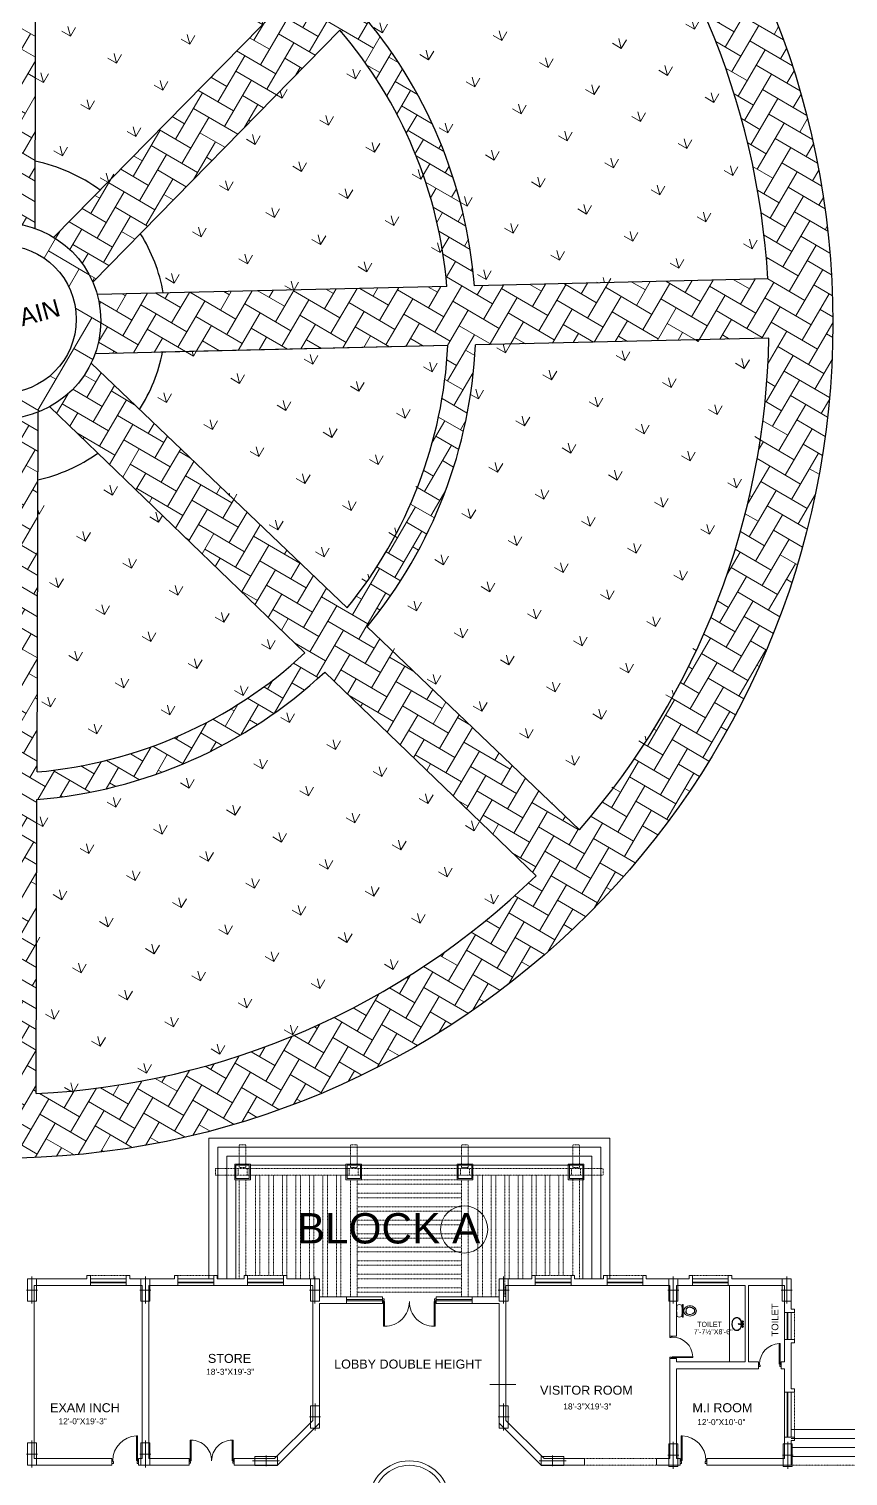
# Model space of a CAD drawing. Header units: inches. Extents: x -110725 to 51121, y 8404 to 44825.
# Drawn here: x -38086 to -36992, y 21819 to 23751 of the extents above; entities that cross this region are included whole.
import ezdxf

# ---------------------------------------------------------------- set-up
doc = ezdxf.new("R2010")
doc.units = ezdxf.units.IN
doc.header["$LTSCALE"] = 0.1
doc.header["$MEASUREMENT"] = 0
doc.linetypes.add('DASHED2', pattern=[0.375, 0.25, -0.125])
doc.linetypes.add('HIDDEN', pattern=[0.375, 0.25, -0.125])
doc.layers.get('0').update_dxf_attribs({"color": 1, "lineweight": 0})
for name, color, linetype, lineweight in [('CAR', 4, 'Continuous', 0), ('Col.', 4, 'Continuous', 0), ('dim', 252, 'Continuous', 0), ('DOOR', 32, 'Continuous', 0), ('HATCH', 5, 'Continuous', 5), ('PLASTER', 7, 'Continuous', 0), ('PLUMBING', 8, 'Continuous', 0), ('stair', 5, 'Continuous', 0), ('TEXT', 3, 'Continuous', 0), ('WALL', 7, 'Continuous', 0), ('WIN', 160, 'Continuous', 0), ('wood pergola', 22, 'DASHED2', 0)]:
    doc.layers.add(name, color=color, linetype=linetype, lineweight=lineweight)
doc.layers.add('TUFF TIL', color=6, linetype='Continuous')
doc.styles.add('as', font='arial.ttf')
doc.styles.add('ATTR', font='romans.shx', dxfattribs={"width": 0.8, "height": 1.2})
doc.styles.get("Standard").update_dxf_attribs({"font": 'arial.ttf'})
pattern_1 = [(104.691365, (-312266.656, -301062.324), (-61.710514, 36.07319), [13.402595, -87.686105]), (59.691365, (-312266.656, -301062.324), (-61.710514, 36.07319), [13.402595, -58.07791]), (149.691365, (-312266.656, -301062.324), (-36.07319, -61.710514), [13.402595, -58.07791])]

# ---------------------------------------------------------------- blocks, each defined once
blk = doc.blocks.new('DD3')
for p, q in [((-70.5, 34.9), (-70.5, 1.9)), ((-70.5, 34.9), (-69, 34.9)), ((-69, 1.9), (-69, 34.9)), ((-1.5, 34.9), (-3, 34.9)), ((-3, 1.9), (-3, 34.9)), ((-1.5, 34.9), (-1.5, 1.9)), ((-72, 1.9), (-72, -1.9)), ((-70.5, 1.9), (-72, 1.9)), ((-69, 1.9), (-70.5, 1.9)), ((-70.5, 0.4), (-70.5, 1.9)), ((-69.8, 0.4), (-70.5, 0.4)), ((-69.8, -1.9), (-69.8, 0.4)), ((-1.5, 1.9), (-3, 1.9)), ((-1.5, 0.4), (-2.2, 0.4)), ((-2.2, 0.4), (-2.2, -1.9)), ((-1.5, 1.9), (-1.5, 0.4)), ((0, 1.9), (-1.5, 1.9)), ((0, -1.9), (0, 1.9)), ((-72, -1.9), (-69.8, -1.9)), ((-2.2, -1.9), (0, -1.9))]:
    blk.add_line(p, q)
for centre, start, end in [((-69, 1.9), 359.9824, 90), ((-3, 1.9), 90, 180.0176)]:
    blk.add_arc(centre, 33, start, end)
blk = doc.blocks.new('D-6-dub')
blk.add_blockref('DD3', (0, 0))
blk = doc.blocks.new('D-1')
for points in [[(1.5, 34.9), (1.5, 1.9), (3, 1.9), (3, 34.9)], [(2.2, 0.4), (2.2, -1.9), (0, -1.9), (0, 1.9), (1.5, 1.9), (1.5, 0.4)], [(33.7, 0.4), (34.5, 0.4), (34.5, 1.9), (36, 1.9), (36, -1.9), (33.7, -1.9)]]:
    blk.add_lwpolyline(points, close=True)
blk.add_arc((1.5, 1.9), 33, 0, 87.3947)
blk = doc.blocks.new('WC')
at = {"color": 7}
blk.add_line((-8.3, 8), (-8.3, 8.8), dxfattribs=at)
for p, q in [((-8.3, 8.7), (8.3, 8.7)), ((8.3, 8), (-8.3, 7.9)), ((8.3, 8), (8.3, 8.7))]:
    blk.add_line(p, q)
blk.add_lwpolyline([(-0.1, 9.5, 0.117624), (2.4, 10.1, 0.104467), (4.7, 12, 0.090021), (6.2, 14.6, 0.081928), (6.7, 17.9, 0.081928), (6.2, 21.2, 0.090021), (4.7, 23.8, 0.104467), (2.4, 25.7, 0.117624), (-0.1, 26.3, 0.117624), (-2.7, 25.7, 0.104467), (-5, 23.8, 0.090021), (-6.4, 21.2, 0.081928), (-7, 17.9, 0.081928), (-6.4, 14.6, 0.090021), (-5, 12, 0.104467), (-2.7, 10.1, 0.117624)], format="xyb", close=True)
for points in [[(-5, 18.6, -0.16652), (-2.2, 23.5), (-2.2, 23.5, -0.177224), (0, 24.3)], [(-4.7, 18.5, -0.166722), (-2.1, 23.3, -0.177633), (0, 24, -0.211372)], [(5, 18.6, 0.16652), (2.2, 23.5), (2.2, 23.5, 0.177224), (0, 24.3)], [(4.7, 18.5, 0.166722), (2.1, 23.3, 0.177633), (0, 24, 0.211372)], [(-7.5, 0.7, -0.25), (-7.5, 6.7, -0.25)], [(-7.5, 6.7, -0.049862), (0, 7.5, -0.049862)], [(0, 0, -0.049876), (-7.5, 0.7, -0.049876)], [(-2.4, 12.5, -0.319055), (-4.9, 18.5, -0.319055)], [(-2.4, 12.7, -0.318165), (-4.7, 18.5, -0.318165)], [(7.5, 6.7, 0.049862), (0, 7.5, 0.049862)], [(0, 0, 0.049876), (7.5, 0.7, 0.049876)], [(2.4, 12.5, 0.319055), (4.9, 18.5, 0.319055)], [(2.4, 12.7, 0.318165), (4.7, 18.5, 0.318165)], [(7.5, 0.7, 0.25), (7.5, 6.7, 0.25)]]:
    blk.add_lwpolyline(points, format="xyb")
for points in [[(-2.4, 12.8), (2.4, 12.7)], [(2.4, 12.5), (-2.4, 12.5)]]:
    blk.add_lwpolyline(points)
blk = doc.blocks.new('fdg')
for p, q in [((-3.7, 1.5), (-4, 1.5)), ((-3.7, 1.2), (-4, 1.2)), ((-3.4, 1.8), (-3.4, 2)), ((-3.4, 0.9), (-3.4, 0.7)), ((-3.2, 1.8), (-3.2, 2)), ((-3.2, 0.9), (-3.2, 0.7)), ((-2.9, 1.5), (-2.6, 1.5)), ((-2.8, 1.2), (-2.6, 1.2)), ((-0.5, 5.4), (-0.5, 2.1)), ((0.5, 2.1), (0.5, 5.4)), ((2.8, 1.5), (2.6, 1.5)), ((2.9, 1.2), (2.6, 1.2)), ((3.2, 1.8), (3.2, 2)), ((3.2, 0.9), (3.2, 0.7)), ((3.4, 1.8), (3.4, 2)), ((3.4, 0.9), (3.4, 0.7)), ((3.7, 1.5), (4, 1.5)), ((3.7, 1.2), (4, 1.2))]:
    blk.add_line(p, q)
for centre, radius in [((-3.3, 1.4), 1.25), ((-4.2, 1.4), 0.253), ((-3.3, 1.4), 0.453), ((-3.3, 2.3), 0.253), ((-3.3, 0.5), 0.253), ((-2.4, 1.4), 0.253), ((0, 6.9), 0.544), ((0, 1.4), 0.453), ((3.3, 1.4), 1.25), ((2.4, 1.4), 0.253), ((3.3, 1.4), 0.453), ((3.3, 2.3), 0.253), ((3.3, 0.5), 0.253), ((4.2, 1.4), 0.253)]:
    blk.add_circle(centre, radius)
for centre, radius, start, end in [((-3.3, 1.4), 0.906, 105.2407, 164.2093), ((-3.3, 1.4), 0.906, 196.2342, 253.9047), ((-3.3, 1.4), 0.906, 16.4413, 74.0789), ((-3.3, 1.4), 0.906, 286.12, 344.0884), ((0, 1.4), 1.36, 109.6514, 70.3603), ((0, 1.4), 0.906, 120.3431, 59.7554), ((0, 5.4), 0.453, 0, 180), ((3.3, 1.4), 0.906, 106.12, 164.0884), ((3.3, 1.4), 0.906, 196.4412, 254.0789), ((3.3, 1.4), 0.906, 16.2342, 73.9047), ((3.3, 1.4), 0.906, 285.2407, 344.2093)]:
    blk.add_arc(centre, radius, start, end)
blk.add_ellipse((0, 9.4), major_axis=(-8.55, 0), ratio=0.719829, start_param=-4.659338, end_param=1.517745)
blk.add_open_spline([(0.5, 2.7), (1, 2.8), (1.5, 2.8), (3.3, 3.1), (4.5, 3.5), (6.6, 4.7), (7.4, 5.5), (8.5, 7), (8.8, 7.8), (9.1, 9.3), (9.1, 10.1), (8.6, 11.6), (8.2, 12.3), (7.1, 13.6), (6.4, 14.2), (4.7, 15.1), (3.8, 15.5), (1.9, 15.9), (0.9, 16.1), (-1.2, 16), (-2.2, 15.9), (-4.1, 15.4), (-5, 15), (-6.6, 14), (-7.2, 13.5), (-8.3, 12.1), (-8.7, 11.4), (-9.1, 9.9), (-9.1, 9.1), (-8.8, 7.5), (-8.4, 6.8), (-7.4, 5.5), (-6.7, 4.9), (-5.2, 3.9), (-4.3, 3.5), (-2.4, 2.9), (-1.4, 2.8), (-0.5, 2.7)], degree=3, knots=[-4.661485, -4.661485, -4.661485, -4.661485, -4.481024, -4.481024, -4.045821, -4.045821, -3.610618, -3.610618, -3.267968, -3.267968, -2.925319, -2.925319, -2.582669, -2.582669, -2.240019, -2.240019, -1.89737, -1.89737, -1.55472, -1.55472, -1.21207, -1.21207, -0.869421, -0.869421, -0.526771, -0.526771, -0.184121, -0.184121, 0.158528, 0.158528, 0.501178, 0.501178, 0.843828, 0.843828, 1.186477, 1.186477, 1.519892, 1.519892, 1.519892, 1.519892])
at = {"style": 'ATTR', "width": 0.8, "flags": 9}
blk.add_attdef('ESTCODE', (0, 1.4), '', height=0.0000181, rotation=180, dxfattribs=at)
blk = doc.blocks.new('44')
at = {"layer": 'Col.', "linetype": 'Continuous'}
blk.add_lwpolyline([(-24729.4, 37327.3), (-24729.4, 37339.3), (-24759.4, 37339.3), (-24759.4, 37327.3)], close=True, dxfattribs=at)
at = {"layer": 'dim', "linetype": 'Continuous'}
for p, q in [((-24744.4, 37340.5), (-24744.4, 37326.1)), ((-24762.4, 37333.3), (-24726.4, 37333.3))]:
    blk.add_line(p, q, dxfattribs=at)

msp = doc.modelspace()

# ---------------------------------------------------------------- hatches: boundary and pattern name
at = {"layer": 'HATCH', "linetype": 'Continuous'}
h = msp.add_hatch(dxfattribs=at)
h.set_pattern_fill('AR-HBONE', color=8, scale=5.956709, angle=14.69136504, style=0)
h.set_pattern_definition([(59.691365, (-312266.656, -301062.324), (-8.5457747, 32.594568), [71.480505, -23.826835]), (149.691365, (-312254.631, -301041.753), (-8.5457747, 32.594568), [71.480505, -23.826835])])
h.paths.add_polyline_path([(-37012.42875, 23357.89444, 1), (-39241.70899, 23357.89444, 1)])
h.paths.add_polyline_path([(-38075.36465, 22722.19851, 0.169474286), (-37691.07721, 22892.3905), (-37408.90618, 22620.31151, -0.1827405806), (-38076.56988, 22329.67458)], flags=16)
h.paths.add_polyline_path([(-38160.562, 22328.98024, -0.1745657889), (-38808.8437, 22586.55191), (-38533.43677, 22866.31762, 0.1614152311), (-38159.35858, 22720.91719)], flags=16)
h.paths.add_polyline_path([(-38159.24578, 22757.65446, -0.1593080549), (-38507.59202, 22892.57141), (-38166.63444, 23238.92522, -0.1610193989), (-38230.48818, 23290.34898), (-38567.11066, 22948.39888, -0.1643168515), (-38725.28583, 23299.07394), (-38243.00877, 23315.19494, -0.0902586749), (-38251.38287, 23361.20651, -0.0738131899), (-38245.75225, 23399.13973), (-38727.64485, 23383.03158, -0.1669955792), (-38585.37886, 23746.83574), (-38237.80033, 23419.19849, -0.1556083797), (-38182.61679, 23476.23645), (-38841.66733, 24098.93104, -0.1874663829), (-38153.80673, 24387.00634), (-38154.54838, 23995.09732, 0.1756562888), (-38556.47984, 23829.47567), (-38529.72845, 23804.19999, -0.1737642741), (-38154.6179, 23958.36462), (-38155.50973, 23487.09915, -0.1519461039), (-38077.96978, 23484.57902), (-38077.07592, 23956.91371, -0.163125457), (-37726.18103, 23805.79211), (-38052.79397, 23472.70031, -0.1552258564), (-38000.87431, 23412.92217), (-37670.94451, 23749.39662, -0.1580812326), (-37527.99526, 23407.23204), (-37995.02224, 23396.37396, -0.0682701153), (-37990.19799, 23361.20651, -0.0860324952), (-37997.81751, 23317.25145), (-37526.70073, 23328.20462, -0.1598945521), (-37661.04064, 22978.23527), (-38003.04915, 23304.71423, -0.1574837658), (-38058.33753, 23246.51552), (-37717.52776, 22917.89504, -0.1673489653), (-38075.25156, 22759.03022), (-38073.77671, 23239.37016, -0.1653384126), (-38157.77716, 23235.96128)], flags=16)
h.paths.add_polyline_path([(-38867.78601, 22642.96483, -0.1759242428), (-39153.92597, 23284.74585), (-38762.0309, 23297.84566, 0.1659198941), (-38592.87554, 22922.22623)], flags=16)
h.paths.add_polyline_path([(-37634.42161, 22952.82492, 0.1621296416), (-37489.92588, 23329.05961), (-37097.79854, 23338.17633, -0.1760823373), (-37350.63469, 22681.92389)], flags=16)
h.paths.add_polyline_path([(-38220.28841, 23363.26331, -1), (-38022.87705, 23363.26331, -1)], flags=0)
h.paths.add_polyline_path([(-38764.41575, 23381.80245), (-39156.47137, 23368.69727, -0.1806597763), (-38897.33057, 24040.89013), (-38612.11387, 23772.0369, 0.1688824008)], flags=16)
h.paths.add_polyline_path([(-37491.25175, 23408.08631, 0.1602209712), (-37645.16486, 23775.68764), (-37370.39228, 24055.91074, -0.1735764235), (-37099.31927, 23417.19849)], flags=16)
h.paths.add_polyline_path([(-37700.46589, 23832.01735, 0.1650023426), (-38077.00627, 23993.72175), (-38076.26372, 24386.09921, -0.1767158874), (-37426.09438, 24111.83142)], flags=16)
h.paths.add_polyline_path([(-38022.87705, 23363.26331, 1), (-38220.28841, 23363.26331, 1)], flags=0)
h = msp.add_hatch(dxfattribs=at)
h.set_pattern_fill('GRASS', color=3, scale=71.480505, angle=14.69136504, style=0)
h.set_pattern_definition(pattern_1)
h.paths.add_polyline_path([(-37099.31927, 23417.19849, 0.1735764235), (-37370.39228, 24055.91074), (-37645.16486, 23775.68764, -0.1602209712), (-37491.25175, 23408.08631)])
h = msp.add_hatch(dxfattribs=at)
h.set_pattern_fill('GRASS', color=3, scale=71.480505, angle=14.69136504, style=0)
h.set_pattern_definition(pattern_1)
h.paths.add_polyline_path([(-38077.07592, 23956.91371), (-38077.80019, 23574.19485, -0.1104911145), (-37991.14359, 23535.57362), (-37726.18103, 23805.79211, 0.163125457)])
h = msp.add_hatch(dxfattribs=at)
h.set_pattern_fill('GRASS', color=3, scale=71.480505, angle=14.69136504, style=0)
h.set_pattern_definition(pattern_1)
h.paths.add_polyline_path([(-37670.94451, 23749.39662), (-37937.36731, 23477.68892, -0.098729939), (-37906.7184, 23398.42696), (-37527.99526, 23407.23204, 0.1580812326)])
h = msp.add_hatch(dxfattribs=at)
h.set_pattern_fill('AR-HBONE', color=8, scale=11.913418, angle=14.69136504, style=0)
h.set_pattern_definition([(59.691365, (-312266.656, -301062.324), (-17.0915494, 65.189136), [142.96101, -47.65367]), (149.691365, (-312242.607, -301021.183), (-17.0915494, 65.189136), [142.96101, -47.65367])])
h.paths.add_polyline_path([(-37990.19799, 23361.20651, 1), (-38251.38287, 23361.20651, 1)])
h.paths.add_polyline_path([(-38220.28841, 23363.26331, -1), (-38022.87705, 23363.26331, -1)], flags=16)
h = msp.add_hatch(dxfattribs=at)
h.set_pattern_fill('GRASS', color=3, scale=71.480505, angle=14.69136504, style=0)
h.set_pattern_definition(pattern_1)
h.paths.add_polyline_path([(-37097.79854, 23338.17633), (-37489.92588, 23329.05961, -0.1621296416), (-37634.42161, 22952.82492), (-37350.63469, 22681.92389, 0.1760823373)])
h = msp.add_hatch(dxfattribs=at)
h.set_pattern_fill('GRASS', color=3, scale=71.480505, angle=14.69136504, style=0)
h.set_pattern_definition(pattern_1)
h.paths.add_polyline_path([(-37526.70073, 23328.20462), (-37907.57649, 23319.3495, -0.0955719675), (-37938.44524, 23243.04379), (-37661.04064, 22978.23527, 0.1598945521)])
h = msp.add_hatch(dxfattribs=at)
h.set_pattern_fill('GRASS', color=3, scale=71.480505, angle=14.69136504, style=0)
h.set_pattern_definition(pattern_1)
h.paths.add_polyline_path([(-37994.16194, 23184.63522, -0.1016877303), (-38074.05416, 23149.00868), (-38075.25156, 22759.03022, 0.1673489653), (-37717.52776, 22917.89504)])
h = msp.add_hatch(dxfattribs=at)
h.set_pattern_fill('GRASS', color=3, scale=71.480505, angle=14.69136504, style=0)
h.set_pattern_definition(pattern_1)
h.paths.add_polyline_path([(-37408.90618, 22620.31151), (-37691.07721, 22892.3905, -0.169474286), (-38075.36465, 22722.19851), (-38076.56988, 22329.67458, 0.1827405806)])

# ---------------------------------------------------------------- linework, layer by layer
at = {"linetype": 'HIDDEN'}
for p, q in [((-37248.07807, 21842.45053), (-37344.07807, 21842.45053)), ((-37248.07807, 21833.45053), (-37344.07807, 21833.45053))]:
    msp.add_line(p, q, dxfattribs=at)
at = {"layer": 'CAR', "linetype": 'Continuous'}
msp.add_circle((-33960.35096, 21924.4645, 27.16259), 11425.94255, dxfattribs=at)
at = {"layer": 'PLASTER', "elevation": 27.16259}
for points in [[(-37811.32807, 22214.67364), (-37790.32807, 22214.67364), (-37790.32807, 22235.67364), (-37811.32807, 22235.67364)], [(-37662.82807, 22214.67364), (-37641.82807, 22214.67364), (-37641.82807, 22235.67364), (-37662.82807, 22235.67364)], [(-37514.32807, 22214.67364), (-37493.32807, 22214.67364), (-37493.32807, 22235.67364), (-37514.32807, 22235.67364)], [(-37344.82807, 22214.67364), (-37365.82807, 22214.67364), (-37365.82807, 22235.67364), (-37344.82807, 22235.67364)]]:
    msp.add_lwpolyline(points, close=True, dxfattribs=at)
at = {"layer": 'PLUMBING'}
msp.add_line((-37150.57807, 21971.45053), (-37150.57807, 22073.45053), dxfattribs=at)
at = {"layer": 'stair'}
for p, q in [((-37821.82807, 22082.45053), (-37821.82807, 22246.17364)), ((-37334.32807, 22246.17364), (-37821.82807, 22246.17364)), ((-37662.82807, 22234.17364), (-37790.32807, 22234.17364)), ((-37514.32807, 22234.17364), (-37641.82807, 22234.17364)), ((-37346.32807, 22234.17364), (-37493.32807, 22234.17364)), ((-37346.32807, 22082.45053), (-37346.32807, 22234.17364)), ((-37334.32807, 22082.45053), (-37334.32807, 22246.17364)), ((-37809.82807, 22082.45053), (-37809.82807, 22214.67364))]:
    msp.add_line(p, q, dxfattribs=at)
at = {"layer": 'stair', "elevation": 27.16259}
for points in [[(-37068.07807, 21845.45053), (-36899.81313, 21845.45053), (-36729.95088, 22015.31279), (-36729.95088, 23859.58394), (-36586.35289, 24108.30295), (-38077.95113, 25001.69199), (-38267.33289, 24685.50107)], [(-37068.07807, 21857.45053), (-36904.78369, 21857.45053), (-36741.95088, 22020.28335), (-36741.95088, 23862.79933), (-36602.64968, 24104.07608), (-38073.82242, 24985.23132), (-38257.0382, 24679.33509)], [(-37068.07807, 21869.45053), (-36909.75426, 21869.45053), (-36753.95088, 22025.25392), (-36753.95088, 23866.01472), (-36618.94647, 24099.84922), (-38069.6937, 24968.77065), (-38246.74351, 24673.16911)], [(-37068.07807, 21881.45053), (-36914.72482, 21881.45053), (-36765.95088, 22030.22448), (-36765.95088, 23869.23011), (-36635.24326, 24095.62235), (-38065.56499, 24952.30997), (-38236.44882, 24667.00313)], [(-37845.82807, 22082.45053), (-37845.82807, 22270.17364), (-37310.32807, 22270.17364), (-37310.32807, 22082.45053)], [(-37833.82807, 22082.45053), (-37833.82807, 22258.17364), (-37322.32807, 22258.17364), (-37322.32807, 22082.45053)]]:
    msp.add_lwpolyline(points, dxfattribs=at)
at = {"layer": 'TEXT'}
msp.add_circle((-37504.80215, 22148.36331, 27.16259), 31.49954, dxfattribs=at)
at = {"layer": 'TUFF TIL', "linetype": 'Continuous'}
for points, elevation in [([(-38077.96978, 23484.57902), (-38077.07592, 23956.91371)], 0.3574), ([(-38052.79397, 23472.70031), (-37726.18103, 23805.79211)], -0.71481), ([(-38000.87431, 23412.92217), (-37670.94451, 23749.39662)], -0.3574), ([(-37099.31927, 23417.19849), (-37491.25175, 23408.08631)], -2.02528), ([(-37527.99526, 23407.23204), (-37995.02224, 23396.37396)], -2.02528), ([(-37097.79854, 23338.17633), (-37489.92588, 23329.05961)], -1.19134), ([(-37097.79854, 23338.17633), (-37489.92588, 23329.05961)], -1.19134), ([(-37526.70073, 23328.20462), (-37997.81751, 23317.25145)], -1.19134), ([(-37526.70073, 23328.20462), (-37910.06694, 23319.29159)], -1.19134), ([(-38003.04915, 23304.71423), (-37661.04064, 22978.23527)], -1.78701), ([(-38075.25156, 22759.03022), (-38073.77671, 23239.37016)], -0.47654), ([(-37634.42161, 22952.82492), (-37350.63469, 22681.92389)], -1.78701), ([(-38076.56988, 22329.67458), (-38075.36465, 22722.19851)], -0.47654)]:
    msp.add_lwpolyline(points, dxfattribs=dict(at, elevation=elevation))
for points in [[(-37717.52776, 22917.89504), (-38058.33753, 23246.51552)], [(-37408.90618, 22620.31151), (-37691.07721, 22892.3905)]]:
    msp.add_lwpolyline(points, dxfattribs=at)
for centre, radius in [((-38127.06887, 23357.89444), 1114.64012), ((-38120.79043, 23361.20651), 130.59244), ((-38121.58273, 23363.26331, -1174.66297), 98.70568)]:
    msp.add_circle(centre, radius, dxfattribs=at)
for centre, radius, start, end in [((-38127.06887, 23357.89444), 1029.45919, 3.30246643, 42.69080722), ((-38127.06887, 23357.89444), 637.79514, 4.51361074, 40.92409549), ((-38127.06887, 23357.89444), 601.10181, 4.70805491, 40.64026218), ((-38120.79043, 23361.20651), 217.28367, 53.36816195, 78.58855947), ((-38120.79043, 23361.20651), 217.28367, 9.86334946, 32.41749132), ((-38127.06887, 23357.89444), 1029.45919, 318.95687794, 358.90249819), ((-38120.79043, 23361.20651), 217.28367, 327.05609082, 348.89324663), ((-38127.06887, 23357.89444), 601.10181, 320.83133269, 357.16887633), ((-38127.06887, 23357.89444), 637.79514, 320.5719212, 357.40876513), ((-38120.79043, 23361.20651), 217.28367, 282.4210038, 305.64628161), ((-38127.06887, 23357.89444), 601.10181, 274.9452558, 312.94667285), ((-38127.06887, 23357.89444), 637.79514, 274.64990639, 313.12497691), ((-38127.06887, 23357.89444), 1029.45919, 272.81171005, 314.23569614)]:
    msp.add_arc(centre, radius, start, end, dxfattribs=at)
at = {"layer": 'WALL'}
for p, q in [((-38008.57807, 22082.45053), (-38088.07807, 22082.45053)), ((-38008.57807, 22086.95053), (-38004.07807, 22086.95053)), ((-38008.57807, 22082.45053), (-38008.57807, 22086.95053)), ((-38004.07807, 22073.45053), (-38004.07807, 22086.95053)), ((-38004.07807, 22073.45053), (-38004.07807, 22082.45053)), ((-37956.07807, 22073.45053), (-37956.07807, 22086.95053)), ((-37956.07807, 22086.95053), (-37951.57807, 22086.95053)), ((-37956.07807, 22073.45053), (-37956.07807, 22082.45053)), ((-37951.57807, 22082.45053), (-37951.57807, 22086.95053)), ((-37935.07807, 22082.45053), (-37951.57807, 22082.45053)), ((-37935.07807, 22082.45053), (-37891.57807, 22082.45053)), ((-37935.07807, 22082.45053), (-37935.07807, 22082.45053)), ((-37891.57807, 22086.95053), (-37887.07807, 22086.95053)), ((-37891.57807, 22082.45053), (-37891.57807, 22086.95053)), ((-37887.07807, 22073.45053), (-37887.07807, 22086.95053)), ((-37839.07807, 22073.45053), (-37839.07807, 22086.95053)), ((-37839.07807, 22086.95053), (-37834.57807, 22086.95053)), ((-37834.57807, 22082.45053), (-37834.57807, 22086.95053)), ((-37834.57807, 22082.45053), (-37798.57807, 22082.45053)), ((-37798.57807, 22086.95053), (-37794.07807, 22086.95053)), ((-37798.57807, 22082.45053), (-37798.57807, 22086.95053)), ((-37794.07807, 22073.45053), (-37794.07807, 22086.95053)), ((-37794.07807, 22073.45053), (-37794.07807, 22082.45053)), ((-37746.07807, 22073.45053), (-37746.07807, 22086.95053)), ((-37746.07807, 22086.95053), (-37741.57807, 22086.95053)), ((-37746.07807, 22073.45053), (-37746.07807, 22082.45053)), ((-37741.57807, 22082.45053), (-37741.57807, 22086.95053)), ((-37741.57807, 22082.45053), (-37698.07807, 22082.45053)), ((-37698.07807, 22058.45053), (-37698.07807, 22082.45053)), ((-37458.07807, 22058.45053), (-37458.07807, 22082.45053)), ((-37414.57807, 22082.45053), (-37458.07807, 22082.45053)), ((-37414.57807, 22086.95053), (-37410.07807, 22086.95053)), ((-37414.57807, 22082.45053), (-37414.57807, 22086.95053)), ((-37410.07807, 22073.45053), (-37410.07807, 22086.95053)), ((-37410.07807, 22073.45053), (-37410.07807, 22082.45053)), ((-37410.07807, 22073.45053), (-37410.07807, 22082.45053)), ((-37362.07807, 22073.45053), (-37362.07807, 22086.95053)), ((-37362.07807, 22086.95053), (-37357.57807, 22086.95053)), ((-37362.07807, 22073.45053), (-37362.07807, 22082.45053)), ((-37362.07807, 22073.45053), (-37362.07807, 22082.45053)), ((-37357.57807, 22082.45053), (-37357.57807, 22086.95053)), ((-37318.57807, 22082.45053), (-37357.57807, 22082.45053)), ((-37318.57807, 22086.95053), (-37314.07807, 22086.95053)), ((-37318.57807, 22082.45053), (-37318.57807, 22086.95053)), ((-37314.07807, 22073.45053), (-37314.07807, 22086.95053)), ((-37314.07807, 22073.45053), (-37314.07807, 22082.45053)), ((-37314.07807, 22073.45053), (-37314.07807, 22082.45053)), ((-37314.07807, 22073.45053), (-37314.07807, 22082.45053)), ((-37266.07807, 22073.45053), (-37266.07807, 22086.95053)), ((-37266.07807, 22086.95053), (-37261.57807, 22086.95053)), ((-37266.07807, 22073.45053), (-37266.07807, 22082.45053)), ((-37266.07807, 22073.45053), (-37266.07807, 22082.45053)), ((-37266.07807, 22073.45053), (-37266.07807, 22082.45053)), ((-37261.57807, 22082.45053), (-37261.57807, 22086.95053)), ((-37204.57807, 22082.45053), (-37261.57807, 22082.45053)), ((-37204.57807, 22086.95053), (-37200.07807, 22086.95053)), ((-37204.57807, 22082.45053), (-37204.57807, 22086.95053)), ((-37200.07807, 22073.45053), (-37200.07807, 22086.95053)), ((-37200.07807, 22073.45053), (-37200.07807, 22082.45053)), ((-37200.07807, 22073.45053), (-37200.07807, 22082.45053)), ((-37200.07807, 22073.45053), (-37200.07807, 22082.45053)), ((-37200.07807, 22073.45053), (-37200.07807, 22082.45053)), ((-37152.07807, 22073.45053), (-37152.07807, 22086.95053)), ((-37152.07807, 22086.95053), (-37147.57807, 22086.95053)), ((-37152.07807, 22073.45053), (-37152.07807, 22082.45053)), ((-37152.07807, 22073.45053), (-37152.07807, 22082.45053)), ((-37152.07807, 22073.45053), (-37152.07807, 22082.45053)), ((-37152.07807, 22073.45053), (-37152.07807, 22082.45053)), ((-37147.57807, 22082.45053), (-37147.57807, 22086.95053)), ((-37068.07807, 22082.45053), (-37147.57807, 22082.45053)), ((-37068.07807, 22041.95053), (-37068.07807, 22082.45053)), ((-38079.07807, 21842.45053), (-38079.07807, 22073.45053)), ((-38004.07807, 22073.45053), (-38079.07807, 22073.45053)), ((-37935.07807, 22073.45053), (-37956.07807, 22073.45053)), ((-37935.07807, 21842.45053), (-37935.07807, 22073.45053)), ((-37926.07807, 21842.45053), (-37926.07807, 22073.45053)), ((-37926.07807, 22073.45053), (-37887.07807, 22073.45053)), ((-37839.07807, 22073.45053), (-37794.07807, 22073.45053)), ((-37746.07807, 22073.45053), (-37707.07807, 22073.45053)), ((-37707.07807, 21893.45053), (-37707.07807, 22073.45053)), ((-37449.07807, 21893.45053), (-37449.07807, 22073.45053)), ((-37410.07807, 22073.45053), (-37449.07807, 22073.45053)), ((-37314.07807, 22073.45053), (-37362.07807, 22073.45053)), ((-37230.07807, 22073.45053), (-37269.07807, 22073.45053)), ((-37230.07807, 22005.95053), (-37230.07807, 22073.45053)), ((-37221.07807, 22005.95053), (-37221.07807, 22073.45053)), ((-37200.07807, 22073.45053), (-37221.07807, 22073.45053)), ((-37129.57807, 22073.45053), (-37152.07807, 22073.45053)), ((-37129.57807, 21971.45053), (-37129.57807, 22073.45053)), ((-37077.07807, 22073.45053), (-37125.07807, 22073.45053)), ((-37125.07807, 21971.45053), (-37125.07807, 22073.45053)), ((-37077.07807, 22037.45053), (-37077.07807, 22073.45053)), ((-37662.07807, 22058.45053), (-37698.07807, 22058.45053)), ((-37698.07807, 21889.72261), (-37698.07807, 22049.45053)), ((-37662.07807, 22049.45053), (-37698.07807, 22049.45053)), ((-37662.07807, 22049.45053), (-37662.07807, 22058.45053)), ((-37494.07807, 22058.45053), (-37458.07807, 22058.45053)), ((-37494.07807, 22049.45053), (-37494.07807, 22058.45053)), ((-37458.07807, 22049.45053), (-37494.07807, 22049.45053)), ((-37458.07807, 21889.72261), (-37458.07807, 22049.45053)), ((-37068.07807, 22041.95053), (-37063.57807, 22041.95053)), ((-37063.57807, 22037.45053), (-37063.57807, 22041.95053)), ((-37077.07807, 22037.45053), (-37063.57807, 22037.45053)), ((-37221.07807, 22005.95053), (-37230.07807, 22005.95053)), ((-37077.07807, 21971.45053), (-37077.07807, 22001.45053)), ((-37077.07807, 22001.45053), (-37063.57807, 22001.45053)), ((-37068.07807, 21962.45053), (-37068.07807, 21996.95053)), ((-37068.07807, 21996.95053), (-37063.57807, 21996.95053)), ((-37063.57807, 21996.95053), (-37063.57807, 22001.45053)), ((-37230.07807, 21842.45053), (-37230.07807, 21975.95053)), ((-37221.07807, 21975.95053), (-37230.07807, 21975.95053)), ((-37221.07807, 21971.45053), (-37221.07807, 21975.95053)), ((-37221.07807, 21971.45053), (-37129.57807, 21971.45053)), ((-37221.07807, 21971.45053), (-37129.57807, 21971.45053)), ((-37125.07807, 21971.45053), (-37111.57807, 21971.45053)), ((-37125.07807, 21971.45053), (-37111.57807, 21971.45053)), ((-37111.57807, 21971.45053), (-37111.57807, 21962.45053)), ((-37111.57807, 21971.45053), (-37111.57807, 21962.45053)), ((-37081.57807, 21971.45053), (-37081.57807, 21962.45053)), ((-37081.57807, 21971.45053), (-37077.07807, 21971.45053)), ((-37081.57807, 21971.45053), (-37081.57807, 21962.45053)), ((-37221.07807, 21842.45053), (-37221.07807, 21962.45053)), ((-37221.07807, 21962.45053), (-37111.57807, 21962.45053)), ((-37221.07807, 21962.45053), (-37111.57807, 21962.45053)), ((-37081.57807, 21962.45053), (-37077.07807, 21962.45053)), ((-37077.07807, 21930.95053), (-37077.07807, 21962.45053)), ((-37068.07807, 21962.45053), (-37068.07807, 21935.45053)), ((-37470.35757, 21941.54895), (-37435.83701, 21941.54895)), ((-37063.57807, 21930.95053), (-37077.07807, 21930.95053)), ((-37063.57807, 21935.45053), (-37068.07807, 21935.45053)), ((-37063.57807, 21935.45053), (-37063.57807, 21930.95053)), ((-37758.07807, 21842.45053), (-37707.07807, 21893.45053)), ((-37754.35014, 21833.45053), (-37698.07807, 21889.72261)), ((-37458.07807, 21889.72261), (-37401.80599, 21833.45053)), ((-37449.07807, 21893.45053), (-37398.07807, 21842.45053)), ((-37077.07807, 21842.45053), (-37077.07807, 21872.45053)), ((-37077.07807, 21870.95053), (-37063.57807, 21870.95053)), ((-37063.57807, 21866.45053), (-37063.57807, 21870.95053)), ((-37068.07807, 21833.45053), (-37068.07807, 21866.45053)), ((-37068.07807, 21866.45053), (-37063.57807, 21866.45053)), ((-37975.57807, 21833.45053), (-38088.07807, 21833.45053)), ((-37975.57807, 21842.45053), (-38079.07807, 21842.45053)), ((-37975.57807, 21842.45053), (-37975.57807, 21833.45053)), ((-37935.07807, 21842.45053), (-37939.57807, 21842.45053)), ((-37939.57807, 21842.45053), (-37939.57807, 21833.45053)), ((-37935.07807, 21833.45053), (-37939.57807, 21833.45053)), ((-37935.07807, 21833.45053), (-37872.07807, 21833.45053)), ((-37926.07807, 21842.45053), (-37872.07807, 21842.45053)), ((-37872.07807, 21842.45053), (-37872.07807, 21833.45053)), ((-37812.07807, 21842.45053), (-37812.07807, 21833.45053)), ((-37812.07807, 21842.45053), (-37758.07807, 21842.45053)), ((-37812.07807, 21833.45053), (-37754.35014, 21833.45053)), ((-37344.07807, 21833.45053), (-37401.80599, 21833.45053)), ((-37344.07807, 21842.45053), (-37398.07807, 21842.45053)), ((-37344.07807, 21842.45053), (-37344.07807, 21833.45053)), ((-37248.07807, 21842.45053), (-37248.07807, 21833.45053)), ((-37230.07807, 21842.45053), (-37248.07807, 21842.45053)), ((-37221.07807, 21833.45053), (-37248.07807, 21833.45053)), ((-37230.07807, 21842.45053), (-37230.07807, 21842.45053)), ((-37221.07807, 21842.45053), (-37216.57807, 21842.45053)), ((-37216.57807, 21842.45053), (-37221.07807, 21842.45053)), ((-37221.07807, 21833.45053), (-37216.57807, 21833.45053)), ((-37216.57807, 21833.45053), (-37221.07807, 21833.45053)), ((-37216.57807, 21842.45053), (-37216.57807, 21833.45053)), ((-37077.07807, 21842.45053), (-37180.57807, 21842.45053)), ((-37180.57807, 21842.45053), (-37180.57807, 21833.45053)), ((-37068.07807, 21833.45053), (-37180.57807, 21833.45053))]:
    msp.add_line(p, q, dxfattribs=at)
at = {"layer": 'WALL', "elevation": 27.16259}
for points in [[(-37809.82807, 22216.17364), (-37791.82807, 22216.17364), (-37791.82807, 22234.17364), (-37809.82807, 22234.17364)], [(-37661.32807, 22216.17364), (-37643.32807, 22216.17364), (-37643.32807, 22234.17364), (-37661.32807, 22234.17364)], [(-37512.82807, 22216.17364), (-37494.82807, 22216.17364), (-37494.82807, 22234.17364), (-37512.82807, 22234.17364)], [(-37346.32807, 22216.17364), (-37364.32807, 22216.17364), (-37364.32807, 22234.17364), (-37346.32807, 22234.17364)]]:
    msp.add_lwpolyline(points, close=True, dxfattribs=at)
at = {"layer": 'WIN', "linetype": 'DASHED2'}
for p, q in [((-37805.32807, 22261.17364), (-37796.32807, 22261.17364)), ((-37805.32807, 22235.67364), (-37805.32807, 22261.17364)), ((-37796.32807, 22235.67364), (-37796.32807, 22261.17364)), ((-37656.82807, 22261.17364), (-37647.82807, 22261.17364)), ((-37656.82807, 22235.67364), (-37656.82807, 22261.17364)), ((-37647.82807, 22235.67364), (-37647.82807, 22261.17364)), ((-37508.32807, 22261.17364), (-37499.32807, 22261.17364)), ((-37508.32807, 22235.67364), (-37508.32807, 22261.17364)), ((-37499.32807, 22235.67364), (-37499.32807, 22261.17364)), ((-37359.82807, 22261.17364), (-37350.82807, 22261.17364)), ((-37359.82807, 22235.67364), (-37359.82807, 22261.17364)), ((-37350.82807, 22235.67364), (-37350.82807, 22261.17364)), ((-37805.32807, 22234.17364), (-37805.32807, 22231.17364)), ((-37796.32807, 22234.17364), (-37796.32807, 22231.17364)), ((-37656.82807, 22234.17364), (-37656.82807, 22231.17364)), ((-37647.82807, 22234.17364), (-37647.82807, 22231.17364)), ((-37508.32807, 22234.17364), (-37508.32807, 22231.17364)), ((-37499.32807, 22234.17364), (-37499.32807, 22231.17364)), ((-37359.82807, 22234.17364), (-37359.82807, 22231.17364)), ((-37350.82807, 22234.17364), (-37350.82807, 22231.17364)), ((-37836.82807, 22229.67364), (-37836.82807, 22220.67364)), ((-37319.32807, 22229.67364), (-37836.82807, 22229.67364)), ((-37319.32807, 22220.67364), (-37836.82807, 22220.67364)), ((-37809.82807, 22229.67364), (-37806.82807, 22229.67364)), ((-37809.82807, 22220.67364), (-37806.82807, 22220.67364)), ((-37805.32807, 22082.45053), (-37805.32807, 22214.67364)), ((-37796.32807, 22086.95053), (-37796.32807, 22214.67364)), ((-37791.82807, 22229.67364), (-37794.82807, 22229.67364)), ((-37791.82807, 22220.67364), (-37794.82807, 22220.67364)), ((-37661.32807, 22229.67364), (-37658.32807, 22229.67364)), ((-37661.32807, 22220.67364), (-37658.32807, 22220.67364)), ((-37656.82807, 22058.45053), (-37656.82807, 22214.67364)), ((-37647.82807, 22058.45053), (-37647.82807, 22214.67364)), ((-37512.82807, 22229.67364), (-37509.82807, 22229.67364)), ((-37512.82807, 22220.67364), (-37509.82807, 22220.67364)), ((-37508.32807, 22058.45053), (-37508.32807, 22214.67364)), ((-37499.32807, 22058.45053), (-37499.32807, 22214.67364)), ((-37364.32807, 22229.67364), (-37361.32807, 22229.67364)), ((-37364.32807, 22220.67364), (-37361.32807, 22220.67364)), ((-37359.82807, 22086.95053), (-37359.82807, 22216.17364)), ((-37350.82807, 22082.45053), (-37350.82807, 22216.17364)), ((-37319.32807, 22220.67364), (-37319.32807, 22229.67364)), ((-38004.07807, 22086.95053), (-37956.07807, 22086.95053)), ((-37839.07807, 22086.95053), (-37887.07807, 22086.95053)), ((-37746.07807, 22086.95053), (-37794.07807, 22086.95053)), ((-37410.07807, 22086.95053), (-37362.07807, 22086.95053)), ((-37314.07807, 22086.95053), (-37266.07807, 22086.95053)), ((-37200.07807, 22086.85164), (-37152.07807, 22086.85164)), ((-37063.57807, 22037.45053), (-37063.57807, 22001.45053)), ((-37063.57807, 21930.95053), (-37063.57807, 21870.95053)), ((-37068.07807, 21833.45053), (-36894.84257, 21833.45053))]:
    msp.add_line(p, q, dxfattribs=at)
at = {"layer": 'WIN'}
for p, q in [((-38004.07807, 22082.45053), (-37956.07807, 22082.45053)), ((-37887.07807, 22082.45053), (-37839.07807, 22082.45053)), ((-37746.07807, 22082.45053), (-37794.07807, 22082.45053)), ((-37410.07807, 22082.45053), (-37362.07807, 22082.45053)), ((-37266.07807, 22082.45053), (-37314.07807, 22082.45053)), ((-37200.07807, 22082.45053), (-37152.07807, 22082.45053)), ((-38004.07807, 22077.95053), (-37956.07807, 22077.95053)), ((-38004.07807, 22076.95053), (-37956.07807, 22076.95053)), ((-38004.07807, 22073.45053), (-37956.07807, 22073.45053)), ((-37887.07807, 22077.95053), (-37839.07807, 22077.95053)), ((-37887.07807, 22076.95053), (-37839.07807, 22076.95053)), ((-37887.07807, 22073.45053), (-37839.07807, 22073.45053)), ((-37746.07807, 22077.95053), (-37794.07807, 22077.95053)), ((-37746.07807, 22076.95053), (-37794.07807, 22076.95053)), ((-37746.07807, 22073.45053), (-37794.07807, 22073.45053)), ((-37410.07807, 22077.95053), (-37362.07807, 22077.95053)), ((-37410.07807, 22076.95053), (-37362.07807, 22076.95053)), ((-37410.07807, 22073.45053), (-37362.07807, 22073.45053)), ((-37266.07807, 22077.95053), (-37314.07807, 22077.95053)), ((-37266.07807, 22076.95053), (-37314.07807, 22076.95053)), ((-37266.07807, 22073.45053), (-37314.07807, 22073.45053)), ((-37200.07807, 22077.95053), (-37152.07807, 22077.95053)), ((-37200.07807, 22076.95053), (-37152.07807, 22076.95053)), ((-37200.07807, 22073.45053), (-37152.07807, 22073.45053)), ((-37614.07807, 22058.45053), (-37662.07807, 22058.45053)), ((-37662.07807, 22054.95053), (-37614.07807, 22054.95053)), ((-37662.07807, 22052.95053), (-37614.07807, 22052.95053)), ((-37662.07807, 22049.45053), (-37614.07807, 22049.45053)), ((-37614.07807, 22058.45053), (-37614.07807, 22049.45053)), ((-37542.07807, 22058.45053), (-37494.07807, 22058.45053)), ((-37542.07807, 22058.45053), (-37542.07807, 22049.45053)), ((-37494.07807, 22054.95053), (-37542.07807, 22054.95053)), ((-37494.07807, 22052.95053), (-37542.07807, 22052.95053)), ((-37494.07807, 22049.45053), (-37542.07807, 22049.45053)), ((-37077.07807, 22001.45053), (-37077.07807, 22037.45053)), ((-37073.57807, 22001.45053), (-37073.57807, 22037.45053)), ((-37072.57807, 22001.45053), (-37072.57807, 22037.45053)), ((-37068.07807, 22001.45053), (-37068.07807, 22037.45053)), ((-37077.07807, 21870.95053), (-37077.07807, 21930.95053)), ((-37073.57807, 21870.95053), (-37073.57807, 21930.95053)), ((-37072.57807, 21870.95053), (-37072.57807, 21930.95053)), ((-37068.07807, 21870.95053), (-37068.07807, 21930.95053))]:
    msp.add_line(p, q, dxfattribs=at)
at = {"layer": 'WIN', "linetype": 'DASHED2', "elevation": 27.16259}
for points in [[(-37806.82807, 22229.67364), (-37806.82807, 22220.67364)], [(-37796.32807, 22231.17364), (-37805.32807, 22231.17364)], [(-37794.82807, 22220.67364), (-37794.82807, 22229.67364)], [(-37658.32807, 22229.67364), (-37658.32807, 22220.67364)], [(-37647.82807, 22231.17364), (-37656.82807, 22231.17364)], [(-37646.32807, 22220.67364), (-37646.32807, 22229.67364)], [(-37509.82807, 22229.67364), (-37509.82807, 22220.67364)], [(-37499.32807, 22231.17364), (-37508.32807, 22231.17364)], [(-37497.82807, 22220.67364), (-37497.82807, 22229.67364)], [(-37361.32807, 22229.67364), (-37361.32807, 22220.67364)], [(-37350.82807, 22231.17364), (-37359.82807, 22231.17364)], [(-37349.32807, 22220.67364), (-37349.32807, 22229.67364)]]:
    msp.add_lwpolyline(points, dxfattribs=at)
at = {"layer": 'WIN'}
for radius in [54, 48]:
    msp.add_circle((-37578.07807, 21785.45053, 27.16259), radius, dxfattribs=at)
at = {"layer": 'wood pergola'}
for p, q in [((-37783.57807, 22220.67364), (-37783.57807, 22086.95053)), ((-37777.57807, 22220.67364), (-37777.57807, 22086.95053)), ((-37765.57807, 22220.67364), (-37765.57807, 22086.95053)), ((-37759.57807, 22220.67364), (-37759.57807, 22086.95053)), ((-37747.57807, 22220.67364), (-37747.57807, 22086.95053)), ((-37741.57807, 22220.67364), (-37741.57807, 22082.45053)), ((-37729.57807, 22220.67364), (-37729.57807, 22082.45053)), ((-37723.57807, 22220.67364), (-37723.57807, 22082.45053)), ((-37711.57807, 22220.67364), (-37711.57807, 22082.45053)), ((-37705.57807, 22220.67364), (-37705.57807, 22082.45053)), ((-37693.57807, 22220.67364), (-37693.57807, 22058.45053)), ((-37687.57807, 22220.67364), (-37687.57807, 22058.45053)), ((-37675.57807, 22220.67364), (-37675.57807, 22058.45053)), ((-37669.57807, 22220.67364), (-37669.57807, 22058.45053)), ((-37486.57807, 22220.67364), (-37486.57807, 22058.45053)), ((-37480.57807, 22220.67364), (-37480.57807, 22058.45053)), ((-37468.57807, 22220.67364), (-37468.57807, 22058.45053)), ((-37462.57807, 22220.67364), (-37462.57807, 22058.45053)), ((-37450.57807, 22220.67364), (-37450.57807, 22058.45053)), ((-37444.57807, 22220.67364), (-37444.57807, 22082.45053)), ((-37432.57807, 22220.67364), (-37432.57807, 22082.45053)), ((-37426.57807, 22220.67364), (-37426.57807, 22082.45053)), ((-37414.57807, 22220.67364), (-37414.57807, 22082.45053)), ((-37408.57807, 22220.67364), (-37408.57807, 22086.95053)), ((-37396.57807, 22220.67364), (-37396.57807, 22086.95053)), ((-37390.57807, 22220.67364), (-37390.57807, 22086.95053)), ((-37378.57807, 22220.67364), (-37378.57807, 22086.95053)), ((-37372.57807, 22220.67364), (-37372.57807, 22086.95053)), ((-37647.82807, 22214.56209), (-37508.32807, 22214.56209)), ((-37647.82807, 22208.56209), (-37508.32807, 22208.56209)), ((-37647.82807, 22196.56209), (-37508.32807, 22196.56209)), ((-37647.82807, 22190.56209), (-37508.32807, 22190.56209)), ((-37647.82807, 22178.56209), (-37508.32807, 22178.56209)), ((-37647.82807, 22172.56209), (-37508.32807, 22172.56209)), ((-37647.82807, 22160.56209), (-37508.32807, 22160.56209)), ((-37647.82807, 22154.56209), (-37508.32807, 22154.56209)), ((-37647.82807, 22142.56209), (-37508.32807, 22142.56209)), ((-37647.82807, 22136.56209), (-37508.32807, 22136.56209)), ((-37647.82807, 22124.56209), (-37508.32807, 22124.56209)), ((-37647.82807, 22118.56209), (-37508.32807, 22118.56209)), ((-37647.82807, 22106.56209), (-37508.32807, 22106.56209)), ((-37647.82807, 22100.56209), (-37508.32807, 22100.56209)), ((-37647.82807, 22088.56209), (-37508.32807, 22088.56209)), ((-37647.82807, 22082.56209), (-37508.32807, 22082.56209)), ((-37647.82807, 22070.56209), (-37508.32807, 22070.56209)), ((-37647.82807, 22064.56209), (-37508.32807, 22064.56209))]:
    msp.add_line(p, q, dxfattribs=at)

# ---------------------------------------------------------------- block references
at = {"layer": 'Col.', "linetype": 'Continuous', "xscale": -1}
for p, rotation in [((-748.74617, -2676.96891, 27.16259), 90), ((-370.81438, -2676.96891, 27.16259), 90), ((107.75383, -2676.96891, 27.16259), 90), ((-74785.40997, 46642.36998, 27.16259), 270), ((-75263.90997, 46592.86998, 27.16259), 270), ((-74405.90997, 46591.36998, 27.16259), 270)]:
    msp.add_blockref('44', p, dxfattribs=dict(at, rotation=rotation))
at = {"layer": 'Col.', "linetype": 'Continuous'}
for p, rotation in [((-75263.90997, -2676.96891, 27.16259), 270), ((-74785.40997, -2676.96891, 27.16259), 270), ((-74407.40997, -2676.96891, 27.16259), 270), ((-370.74617, 46642.36998, 27.16259), 90), ((-748.74617, 46592.86998, 27.16259), 90), ((107.75383, 46591.36998, 27.16259), 90)]:
    msp.add_blockref('44', p, dxfattribs=dict(at, rotation=rotation))
at = {"layer": 'Col.', "linetype": 'Continuous', "xscale": -1}
for p in [(-62513.76959, -15493.88137, 27.16259), (-62131.22544, -15493.88137, 27.16259)]:
    msp.add_blockref('44', p, dxfattribs=at)
at = {"layer": 'DOOR', "rotation": 180.0000000000007}
msp.add_blockref('D-6-dub', (-37614.07807, 22053.95053, 27.16259), dxfattribs=at)
at = {"layer": 'DOOR', "xscale": -0.8333333333333107, "yscale": 0.833333333329413, "zscale": 0.8333333333298237, "rotation": 270}
msp.add_blockref('D-1', (-37228.51557, 21975.95053, 27.16259), dxfattribs=at)
at = {"layer": 'DOOR'}
for name, p, xscale, yscale, zscale in [('D-1', (-37081.57807, 21966.95053, 27.16259), -0.8333333333333107, 0.833333333329413, 0.8333333333298237), ('D-6-dub', (-37812.07807, 21837.95053, 27.16259), 0.8333333333339397, 0.8333333333339397, 0.8333333333339397)]:
    msp.add_blockref(name, p, dxfattribs=dict(at, xscale=xscale, yscale=yscale, zscale=zscale))
at = {"layer": 'DOOR', "xscale": -1}
msp.add_blockref('D-1', (-37939.57807, 21837.95053, 27.16259), dxfattribs=at)
at = {"layer": 'DOOR'}
msp.add_blockref('D-1', (-37216.57807, 21837.95053, 27.16259), dxfattribs=at)
at = {"layer": 'PLUMBING', "xscale": -1, "rotation": 269.8075578981113}
msp.add_blockref('WC', (-37221.07807, 22039.70053, 27.16259), dxfattribs=at)
at = {"layer": 'PLUMBING', "xscale": -0.9800902086717542, "yscale": 0.9800902086681162, "zscale": 0.9800902086673869, "rotation": 89.2219251986665}
msp.add_blockref('fdg', (-37131.54136, 22021.95207, 27.16259), dxfattribs=at)

# ---------------------------------------------------------------- texts
at = {"layer": 'TEXT', "color": 7, "linetype": 'Continuous', "lineweight": 25}
msp.add_text('FOUNTAIN', height=23.464144, rotation=15.46042779, dxfattribs=at).set_placement((-38203.84841, 23323.6506, -4774.64263))
at = {"layer": 'TEXT', "style": 'as'}
for s, height, p in [('BLOCK A', 40.5, (-37728.44661, 22129.60532)), ('TOILET', 6.75, (-37193.65512, 22018.27627)), ('7\'-7½"X8\'-6"', 6.75, (-37198.09721, 22008.4336)), ('STORE', 12, (-37847.1108, 21970.15526)), ('LOBBY DOUBLE HEIGHT', 12, (-37678.46817, 21962.62261)), ('18\'-3"X19\'-3"', 8, (-37849.44873, 21954.26782)), ('VISITOR ROOM', 12, (-37403.53647, 21927.71668)), ('EXAM INCH', 12, (-38057.8942, 21904.3349)), ('18\'-3"X19\'-3"', 8, (-37372.47184, 21908.02389)), ('M.I ROOM', 12, (-37199.98797, 21904.3349)), ('12\'-0"X19\'-3"', 8, (-38046.57128, 21888.29032)), ('12\'-0"X10\'-0"', 8, (-37193.55475, 21887.13826))]:
    msp.add_text(s, height=height, dxfattribs=at).set_placement(p)
msp.add_text('TOILET', height=9, rotation=90, dxfattribs=at).set_placement((-37085.28625, 22005.51535))

doc.saveas('drawing.dxf')
